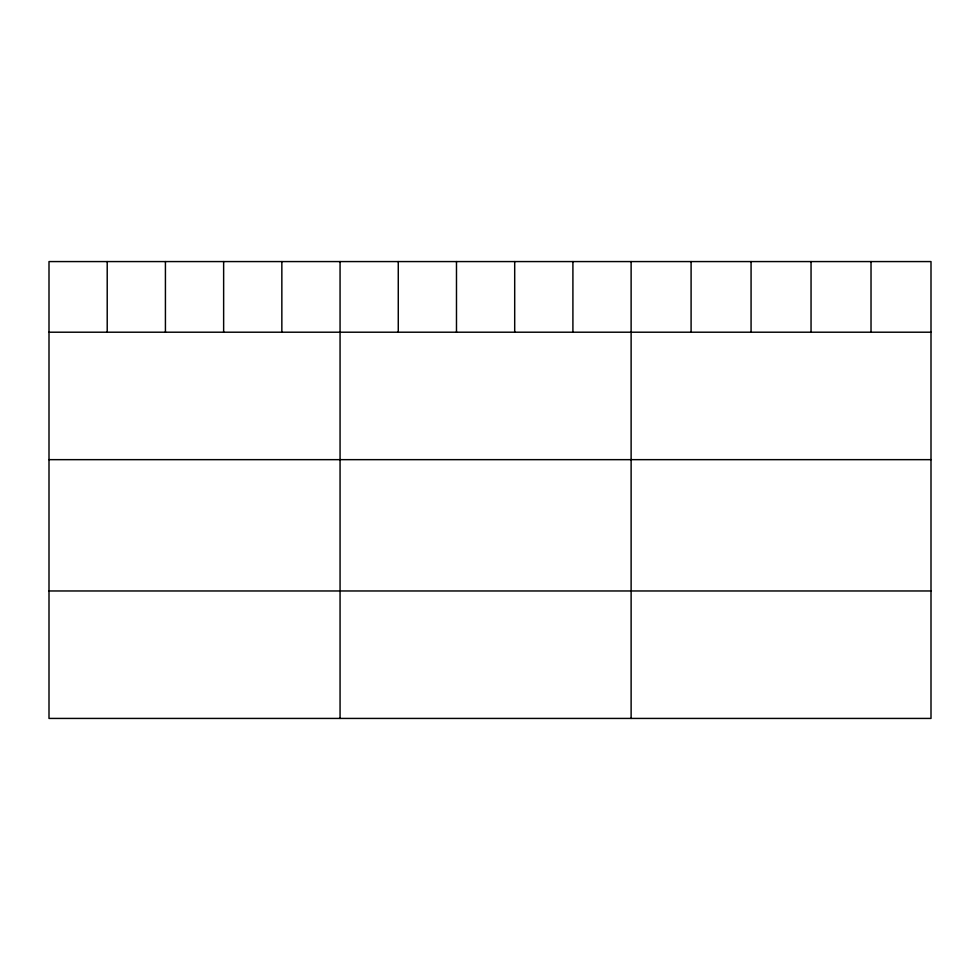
<?xml version="1.0" encoding="UTF-8"?>
<svg xmlns="http://www.w3.org/2000/svg" width="980" height="980" viewBox="0 0 980 980"><rect width="100%" height="100%" fill="white"/><g stroke="black" fill="none" stroke-linecap="round" stroke-linejoin="round"><path stroke-width="1.47" d="M931 332.208L931 718.426L49 718.426L49 261.574L931 261.574L931 332.208L49 332.208M49 459.657L931 459.657M49 590.965L931 590.965M871.024 261.574L871.024 332.208M811.048 261.574L811.048 332.208M751.072 261.574L751.072 332.208M691.096 261.574L691.096 332.208M631.12 261.574L631.12 718.426M572.908 261.574L572.908 332.208M514.696 261.574L514.696 332.208M456.484 261.574L456.484 332.208M398.272 261.574L398.272 332.208M340.06 261.574L340.06 718.426M281.848 261.574L281.848 332.208M223.636 261.574L223.636 332.208M165.424 261.574L165.424 332.208M107.212 261.574L107.212 332.208"/></g></svg>
